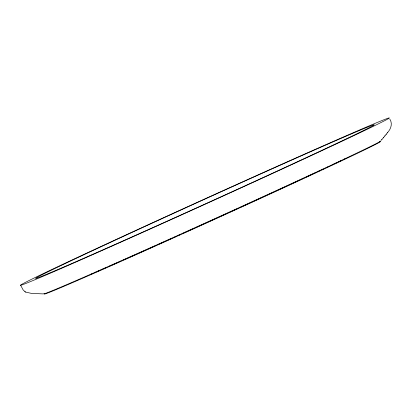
<?xml version="1.0" encoding="UTF-8"?>
<svg xmlns="http://www.w3.org/2000/svg" width="412" height="412" viewBox="0 0 412 412"><rect width="100%" height="100%" fill="white"/><g stroke="black" fill="none" stroke-linecap="round" stroke-linejoin="round"><path stroke-width="0.62" d="M387.295 132.87C390.818 129.224 392.857 123.755 389.84 119.15M386.152 134.338L387.414 132.726M384.844 135.965L386.271 134.194M383.361 137.773L384.957 135.821M381.697 139.781L383.474 137.634M381.316 140.24L381.811 139.642M42.879 293.88L31.42 293.39L25.668 292.077M20.6 285.186L23.149 289.94L25.029 291.701M24.926 291.655L25.771 292.123M379.447 141.81A184.473 2.256 -24.4 0 1 217.963 217.773A184.473 2.256 -24.4 0 1 44.455 293.905M380.621 140.935A185.096 2.261 -24.4 0 1 208.966 221.352A185.096 2.261 -24.4 0 1 44.012 293.504M345.138 158.702A166.53 2.034 -24.4 0 1 343.572 159.454M340.842 160.757A166.53 2.034 -24.4 0 1 338.54 161.854M336.45 162.848A166.53 2.034 -24.4 0 1 334.91 163.579M333.859 164.074A166.53 2.034 -24.4 0 1 332.257 164.831M327.808 166.932A166.53 2.034 -24.4 0 1 326.077 167.746M323.368 169.018A166.53 2.034 -24.4 0 1 321.808 169.749M320.757 170.244A166.53 2.034 -24.4 0 1 317.539 171.752M315.334 172.777A166.53 2.034 -24.4 0 1 310.241 175.157M309.149 175.667A166.53 2.034 -24.4 0 1 306.065 177.103M303.968 178.077A166.53 2.034 -24.4 0 1 299.694 180.059M298.607 180.564A166.53 2.034 -24.4 0 1 296.97 181.326M296.419 181.579A166.53 2.034 -24.4 0 1 292.525 183.381M291.964 183.644A166.53 2.034 -24.4 0 1 284.517 187.084M283.348 187.62A166.53 2.034 -24.4 0 1 279.156 189.551M278.63 189.798A166.53 2.034 -24.4 0 1 273.831 192.007M273.29 192.255A166.53 2.034 -24.4 0 1 269.5 194M267.311 195.005A166.53 2.034 -24.4 0 1 264.01 196.519M263.453 196.771A166.53 2.034 -24.4 0 1 259.56 198.558M258.999 198.816A166.53 2.034 -24.4 0 1 248.822 203.477M248.251 203.734A166.53 2.034 -24.4 0 1 244.239 205.573M243.662 205.835A166.53 2.034 -24.4 0 1 239.624 207.679M238.466 208.204A166.53 2.034 -24.4 0 1 233.233 210.589M232.651 210.856A166.53 2.034 -24.4 0 1 229.731 212.185M227.98 212.983A166.53 2.034 -24.4 0 1 223.232 215.141M222.707 215.378A166.53 2.034 -24.4 0 1 220.59 216.341M219.534 216.82A166.53 2.034 -24.4 0 1 217.948 217.541M217.418 217.783A166.53 2.034 -24.4 0 1 201.545 224.978M200.958 225.24A166.53 2.034 -24.4 0 1 195.103 227.888M193.939 228.418A166.53 2.034 -24.4 0 1 191.606 229.469M191.019 229.731A166.53 2.034 -24.4 0 1 182.325 233.655M180.023 234.691A166.53 2.034 -24.4 0 1 177.732 235.726M176.583 236.241A166.53 2.034 -24.4 0 1 173.164 237.775M172.031 238.291A166.53 2.034 -24.4 0 1 165.83 241.072M164.712 241.576A166.53 2.034 -24.4 0 1 160.268 243.569M159.717 243.816A166.53 2.034 -24.4 0 1 157.518 244.8M155.329 245.779A166.53 2.034 -24.4 0 1 145.668 250.099M145.137 250.336A166.53 2.034 -24.4 0 1 140.95 252.201M139.786 252.721A166.53 2.034 -24.4 0 1 136.326 254.261M135.754 254.513A166.53 2.034 -24.4 0 1 131.794 256.274M131.232 256.527A166.53 2.034 -24.4 0 1 127.36 258.247M126.808 258.489A166.53 2.034 -24.4 0 1 123.559 259.931M120.901 261.105A166.53 2.034 -24.4 0 1 118.8 262.032M117.616 262.557A166.53 2.034 -24.4 0 1 115.854 263.335M114.696 263.85A166.53 2.034 -24.4 0 1 111.266 265.359M110.143 265.853A166.53 2.034 -24.4 0 1 108.48 266.585M106.837 267.306A166.53 2.034 -24.4 0 1 104.684 268.253M103.098 268.948A166.53 2.034 -24.4 0 1 101.022 269.855M99.493 270.524A166.53 2.034 -24.4 0 1 97.165 271.539M96.027 272.038A166.53 2.034 -24.4 0 1 94.348 272.77M92.164 273.723A166.53 2.034 -24.4 0 1 90.568 274.413M120.113 242.215A185.869 2.271 -24.4 0 0 374.23 124.805A185.869 2.271 -24.4 0 0 120.536 237.703A185.869 2.271 -24.4 0 0 120.113 242.215M112.548 245.835A202.441 2.472 -24.4 0 0 389.319 117.966A202.441 2.472 -24.4 0 0 113.012 240.922A202.441 2.472 -24.4 0 0 112.548 245.835"/></g></svg>
